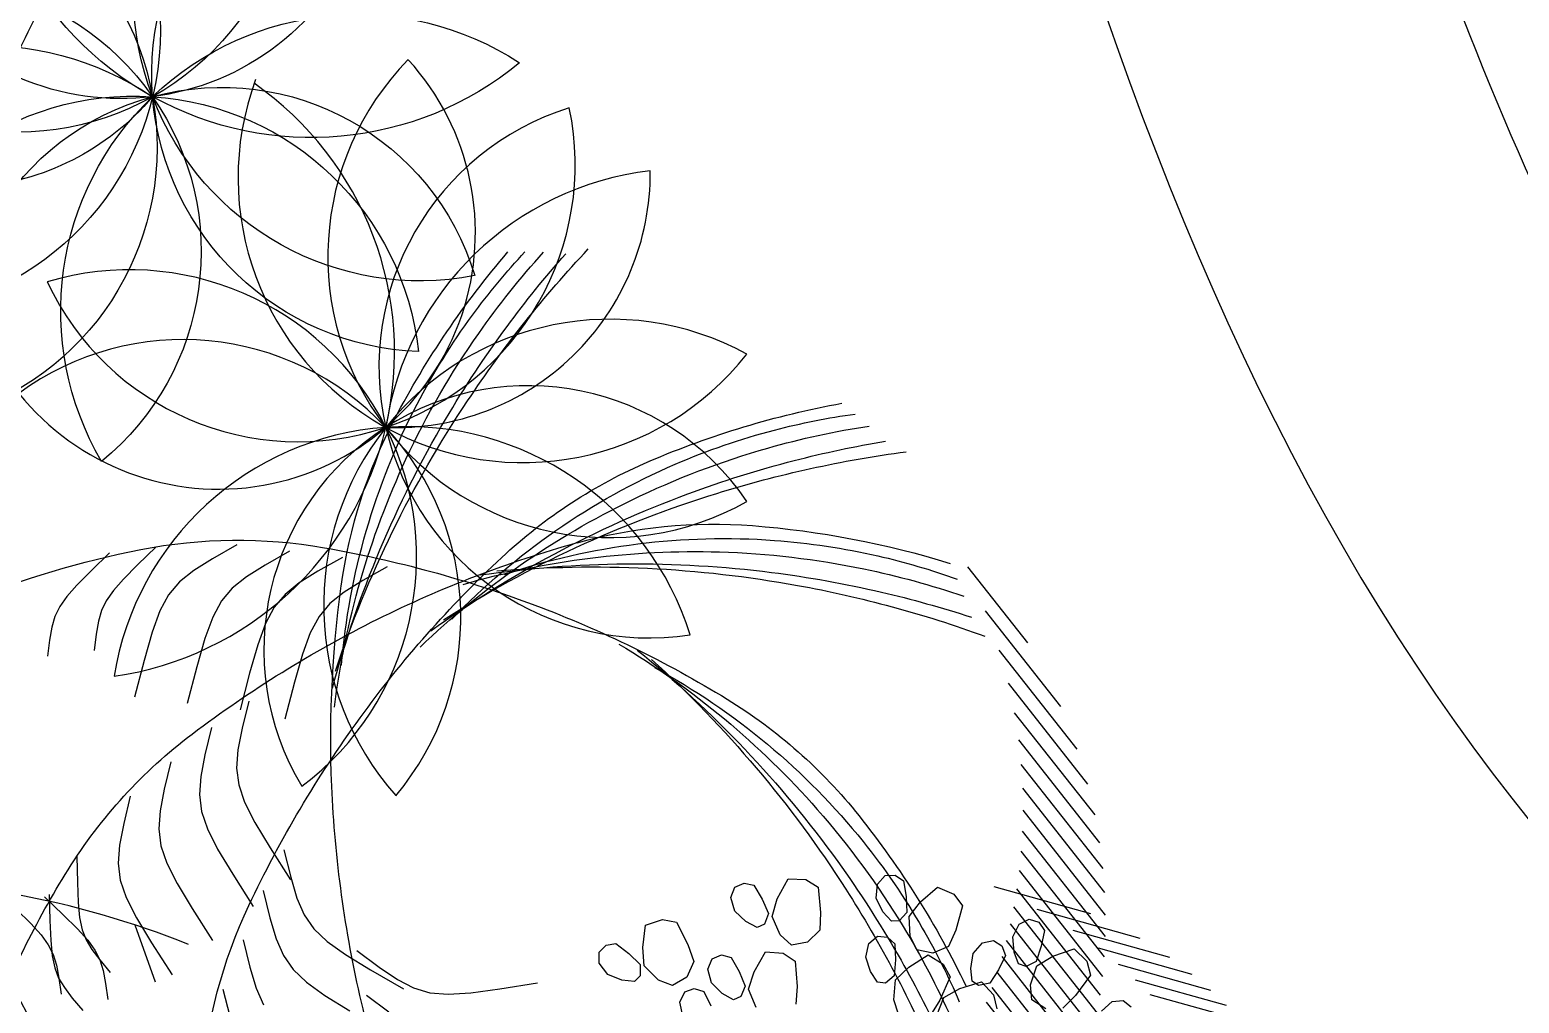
# Model space of a CAD drawing. Extents: x -809667 to 586099, y 3084146 to 3634412.
# Drawn here: x 381309.524 to 381312.193, y 3087199.307 to 3087201.053 of the extents above; entities that cross this region are included whole.
import ezdxf

# ---------------------------------------------------------------- set-up
doc = ezdxf.new("R2010")
doc.units = 0
doc.header["$LTSCALE"] = 0.5
doc.layers.get('0').update_dxf_attribs({"linetype": 'CONTINUOUS'})
for name, color, linetype in [('文字', 7, 'CONTINUOUS'), ('树', 3, 'CONTINUOUS'), ('树木', 94, 'CONTINUOUS')]:
    doc.layers.add(name, color=color, linetype=linetype)

# ---------------------------------------------------------------- blocks, each defined once
blk = doc.blocks.new('紫薇')
at = {"color": 0}
for p, q in [((-76.8, 470.4), (-70.2, 482.3)), ((-74.5, 453.4), (-76.8, 470.4)), ((-70.2, 482.3), (-58.6, 485.6)), ((-58.6, 485.6), (-47.3, 481.3)), ((-47.3, 481.3), (-39.7, 463.3)), ((-21.4, 461), (-5.1, 483.2)), ((-5.1, 483.2), (16.1, 479.2)), ((16.1, 479.2), (29.3, 467.9)), ((101.2, 461.5), (111.7, 470.2)), ((111.7, 470.2), (123.7, 469.1)), ((123.7, 469.1), (132.7, 461)), ((-62.9, 439.1), (-74.5, 453.4)), ((-39.7, 463.3), (-34.4, 444.7)), ((-30.7, 440.8), (-21.4, 461)), ((29.3, 467.9), (28, 437.4)), ((97.2, 444.8), (101.2, 461.5)), ((132.7, 461), (133.3, 441.5)), ((-50.3, 430.2), (-62.9, 439.1)), ((-41, 432.8), (-50.3, 430.2)), ((-34.4, 444.7), (-41, 432.8)), ((-24.1, 417.5), (-30.7, 440.8)), ((28, 437.4), (24, 416.1)), ((102.9, 427.3), (97.2, 444.8)), ((133.3, 441.5), (131.5, 422.2)), ((133.5, 417.2), (149.5, 432.7)), ((149.5, 432.7), (172.7, 447.5)), ((172.7, 447.5), (191, 436.1)), ((191, 436.1), (199.3, 420.8)), ((-12.5, 403.2), (-24.1, 417.5)), ((24, 416.1), (7.4, 403.9)), ((111.4, 414.4), (102.9, 427.3)), ((131.5, 422.2), (121, 413.5)), ((131.3, 393.1), (133.5, 417.2)), ((199.3, 420.8), (187, 392.8)), ((7.4, 403.9), (-12.5, 403.2)), ((30, 383.1), (34.5, 399.6)), ((34.5, 399.6), (45.2, 408)), ((45.2, 408), (57.2, 406.6)), ((57.2, 406.6), (65.9, 398.2)), ((65.9, 398.2), (66, 378.7)), ((121, 413.5), (111.4, 414.4)), ((-19.8, 365.4), (-14.5, 381.6)), ((-14.5, 381.6), (-3.3, 389.5)), ((-3.3, 389.5), (8.6, 387.4)), ((8.6, 387.4), (16.8, 378.5)), ((35.2, 365.4), (30, 383.1)), ((66, 378.7), (63.7, 359.5)), ((81.9, 369.5), (105.5, 383.7)), ((105.5, 383.7), (123.5, 371.7)), ((136.9, 375.6), (131.3, 393.1)), ((187, 392.8), (175.6, 374.5)), ((254.3, 374.8), (264, 388.8)), ((264, 388.8), (276.9, 393.2)), ((276.9, 393.2), (287.8, 387.8)), ((287.8, 387.8), (293.2, 377)), ((16.8, 378.5), (15.9, 359.1)), ((43.3, 352.3), (35.2, 365.4)), ((65.5, 354.4), (81.9, 369.5)), ((123.5, 371.7), (131.4, 356.2)), ((155.7, 369), (136.9, 375.6)), ((175.6, 374.5), (155.7, 369)), ((253.2, 356.4), (254.3, 374.8)), ((293.2, 377), (286.7, 358.6)), ((52.9, 351.1), (43.3, 352.3)), ((63.7, 359.5), (52.9, 351.1)), ((62.6, 330.5), (65.5, 354.4)), ((131.4, 356.2), (118.3, 328.6)), ((256.5, 341.3), (253.2, 356.4)), ((286.7, 358.6), (278.1, 341.3)), ((278.1, 335.9), (298.6, 344.6)), ((298.6, 344.6), (325.6, 350)), ((325.6, 350), (338.6, 332.8)), ((118.3, 328.6), (106.4, 310.5)), ((208.1, 318.7), (219.7, 331.2)), ((219.7, 331.2), (233.1, 333.7)), ((233.1, 333.7), (243, 326.8)), ((243, 326.8), (246.9, 315.4)), ((265.1, 337), (256.5, 341.3)), ((278.1, 341.3), (265.1, 337)), ((267.3, 314.3), (278.1, 335.9)), ((338.6, 332.8), (340.8, 315.5)), ((204.4, 300.6), (208.1, 318.7)), ((246.9, 315.4), (237.9, 298.1)), ((266.3, 295.9), (267.3, 314.3)), ((340.8, 315.5), (319.2, 293.8)), ((471.3, 230.6), (385.3, 316.6)), ((205.5, 285.2), (204.4, 300.6)), ((237.9, 298.1), (226.9, 282.2)), ((281.4, 283), (266.3, 295.9)), ((319.2, 293.8), (301.9, 280.8)), ((213.5, 279.7), (205.5, 285.2)), ((212.4, 256.9), (226.1, 276.8)), ((226.9, 282.2), (213.5, 279.7)), ((226.1, 276.8), (247.7, 282.5)), ((247.7, 282.5), (275.2, 284.1)), ((275.2, 284.1), (285.6, 265.2)), ((301.9, 280.8), (281.4, 283)), ((208.8, 238.9), (212.4, 256.9)), ((285.6, 265.2), (285.3, 247.7)), ((312.1, 244.3), (323.7, 258.6)), ((323.7, 258.6), (339.8, 264.3)), ((339.8, 264.3), (352.8, 260.3)), ((352.8, 260.3), (358.4, 249.6)), ((367.8, 235.9), (375.4, 252.7)), ((375.4, 252.7), (389.5, 262.3)), ((389.5, 262.3), (403.2, 261.7)), ((403.2, 261.7), (411.3, 252.8)), ((411.3, 252.8), (412.5, 240.7)), ((508.8, 175.5), (417.1, 267.1)), ((285.3, 247.7), (260.9, 229.4)), ((305.9, 230.1), (312.1, 244.3)), ((356.5, 237.6), (340.5, 226.5)), ((358.4, 249.6), (356.5, 237.6)), ((365.4, 220.7), (367.8, 235.9)), ((412.5, 240.7), (399.8, 225.9)), ((260.9, 229.4), (241.9, 218.9)), ((247.9, 214.3), (266.4, 229.8)), ((266.4, 229.8), (288.7, 229.6)), ((288.7, 229.6), (315.6, 223.8)), ((310.3, 221.6), (305.9, 230.1)), ((323.4, 217.5), (310.3, 221.6)), ((315.6, 223.8), (320.6, 202.8)), ((340.5, 226.5), (323.4, 217.5)), ((371.9, 213.5), (365.4, 220.7)), ((399.8, 225.9), (385.5, 212.9)), ((528.7, 137.8), (442.7, 223.9)), ((320.6, 202.8), (315.7, 186.1)), ((365.7, 191.6), (383.6, 207.9)), ((385.5, 212.9), (371.9, 213.5)), ((383.6, 207.9), (405.9, 208.5)), ((405.9, 208.5), (433, 203.9)), ((433, 203.9), (438.9, 183.1)), ((358.1, 174.8), (365.7, 191.6)), ((438.9, 183.1), (434.7, 166.2)), ((542.3, 106.5), (458.9, 190)), ((367.5, 157.3), (358.1, 174.8)), ((434.7, 166.2), (406.7, 153.8)), ((406.7, 153.8), (385.9, 147.9)), ((552.4, 78.8), (470.5, 160.7)), ((559.9, 53.6), (479.1, 134.4)), ((424.9, 121.7), (441.6, 125.6)), ((441.6, 125.6), (454.1, 120)), ((454.1, 120), (458.5, 108.8)), ((565.7, 30.2), (485.7, 110.1))]:
    blk.add_line(p, q, dxfattribs=at)
blk = doc.blocks.new('A$C46A015EA')
at = {"layer": '树', "color": 0, "linetype": 'Continuous'}
for centre, radius, start, end in [((1.328, 4.096), 1.969, 227.5644, 31.3305), ((4.101, 3.626), 1.85, 126.1691, 303.0486), ((0.798, 3.475), 1.995, 251.8163, 53.749), ((3.771, 4.188), 2.005, 153.4396, 313.5861), ((2.09, 4.411), 1.899, 199.3601, 10.491), ((4.644, 2.796), 2.077, 109.3184, 262.8778), ((0.796, 2.582), 1.783, 359.791, 92.4715), ((2.814, 4.682), 2.119, 188.6399, 263.6226), ((0.762, 1.899), 1.939, 297.0245, 103.8489), ((1.257, 1.36), 1.796, 310.7789, 134.4149), ((3.957, 1.204), 1.944, 51.9802, 218.2571), ((3.546, 0.815), 2.009, 38.8778, 198.6816), ((2.13, 0.326), 2.294, 10.2667, 147.1518)]:
    blk.add_arc(centre, radius, start, end, dxfattribs=at)
blk = doc.blocks.new('03')
at = {"layer": '树木', "color": 0}
for p, q in [((1.0939, 0.9629), (0.9578, 0.6881)), ((1.1125, 0.9328), (0.9766, 0.6584)), ((1.1305, 0.9016), (0.9948, 0.6276)), ((1.1479, 0.8691), (1.0124, 0.5956)), ((1.1646, 0.8353), (1.0294, 0.5623)), ((1.1807, 0.8002), (1.0458, 0.5277)), ((1.196, 0.7635), (1.0614, 0.4917)), ((1.2106, 0.7253), (1.0762, 0.454)), ((1.2242, 0.6852), (1.0902, 0.4147)), ((1.2368, 0.6431), (1.1032, 0.3734)), ((1.2484, 0.5988), (1.1152, 0.33)), ((1.2586, 0.552), (1.126, 0.2841)), ((1.2674, 0.5021), (1.1354, 0.2354)), ((-0.399, 0.3874), (-0.3576, 0.4346)), ((-0.1691, 0.4304), (-0.1035, 0.4351)), ((-0.1035, 0.4351), (-0.0183, 0.4392)), ((1.2745, 0.4487), (1.1431, 0.1834)), ((-0.4901, 0.3692), (-0.4422, 0.4142)), ((-0.2924, 0.3935), (-0.259, 0.4114)), ((-0.259, 0.4114), (-0.2194, 0.423)), ((-0.2194, 0.423), (-0.1691, 0.4304)), ((-0.7106, 0.3084), (-0.7082, 0.3711)), ((-0.5245, 0.3317), (-0.4901, 0.3692)), ((-0.378, 0.3344), (-0.3144, 0.3913)), ((-0.3582, 0.3321), (-0.3239, 0.3677)), ((-0.3239, 0.3677), (-0.2924, 0.3935)), ((1.2794, 0.391), (1.1489, 0.1275)), ((-0.6374, 0.3216), (-0.6292, 0.3615)), ((-0.4258, 0.2893), (-0.378, 0.3344)), ((-1.1749, 0.191), (-1.1373, 0.3213)), ((-0.6415, 0.2724), (-0.6374, 0.3216)), ((-0.5479, 0.2977), (-0.5245, 0.3317)), ((-0.3995, 0.285), (-0.3582, 0.3321)), ((1.2815, 0.3277), (1.1521, 0.0665)), ((-1.0451, 0.2587), (-1.0278, 0.2912)), ((-0.6439, 0.2097), (-0.6415, 0.2724)), ((-0.5625, 0.2628), (-0.5479, 0.2977)), ((-0.4603, 0.2519), (-0.4258, 0.2893)), ((-1.0577, 0.2322), (-1.0451, 0.2587)), ((-0.8458, 0.1742), (-0.8158, 0.254)), ((-0.5707, 0.2229), (-0.5625, 0.2628)), ((-0.4837, 0.2179), (-0.4603, 0.2519)), ((1.28, 0.257), (1.1521, -0.0012)), ((-1.0698, 0.1844), (-1.0659, 0.2085)), ((-1.0659, 0.2085), (-1.0577, 0.2322)), ((-0.9674, 0.1877), (-0.9501, 0.2202)), ((-0.5748, 0.1737), (-0.5707, 0.2229)), ((-0.4983, 0.183), (-0.4837, 0.2179)), ((-1.0697, 0.1568), (-1.0698, 0.1844)), ((-0.98, 0.1612), (-0.9674, 0.1877)), ((-0.8674, 0.1121), (-0.8458, 0.1742)), ((-0.741, 0.1176), (-0.711, 0.1974)), ((-0.5772, 0.111), (-0.5748, 0.1737)), ((-0.5065, 0.1431), (-0.4983, 0.183)), ((1.2729, 0.1752), (1.1475, -0.0782)), ((-1.0659, 0.1225), (-1.0697, 0.1568)), ((-0.9921, 0.1134), (-0.9882, 0.1374)), ((-0.9882, 0.1374), (-0.98, 0.1612)), ((-0.6362, 0.0609), (-0.6062, 0.1408)), ((-0.5106, 0.0939), (-0.5065, 0.1431)), ((-1.0585, 0.0784), (-1.0659, 0.1225)), ((-0.992, 0.0858), (-0.9921, 0.1134)), ((-0.8806, 0.063), (-0.8674, 0.1121)), ((-0.7626, 0.0555), (-0.741, 0.1176)), ((-1.0479, 0.0213), (-1.0585, 0.0784)), ((-0.9882, 0.0515), (-0.992, 0.0858)), ((-0.5423, 0.0199), (-0.5123, 0.0998)), ((-0.513, 0.0312), (-0.5106, 0.0939)), ((1.2564, 0.0742), (1.1353, -0.1704)), ((-0.9808, 0.0074), (-0.9882, 0.0515)), ((-0.8855, 0.022), (-0.8806, 0.063)), ((-0.7758, 0.0063), (-0.7626, 0.0555)), ((-0.6578, -0.0011), (-0.6362, 0.0609)), ((-0.9702, -0.0497), (-0.9808, 0.0074)), ((-0.8824, -0.0157), (-0.8855, 0.022)), ((-0.7807, -0.0347), (-0.7758, 0.0063)), ((-0.5639, -0.0422), (-0.5423, 0.0199)), ((-0.8712, -0.0549), (-0.8824, -0.0157)), ((-0.671, -0.0503), (-0.6578, -0.0011)), ((-0.852, -0.1004), (-0.8712, -0.0549)), ((-0.7776, -0.0723), (-0.7807, -0.0347)), ((-0.6759, -0.0913), (-0.671, -0.0503)), ((-0.5771, -0.0913), (-0.5639, -0.0422)), ((-0.7663, -0.1115), (-0.7776, -0.0723)), ((-0.6727, -0.129), (-0.6759, -0.0913)), ((-0.582, -0.1323), (-0.5771, -0.0913)), ((1.2131, -0.0808), (1.1168, -0.2753)), ((-0.8251, -0.1571), (-0.852, -0.1004)), ((-0.7472, -0.157), (-0.7663, -0.1115)), ((-0.6615, -0.1682), (-0.6727, -0.129)), ((-0.5789, -0.17), (-0.582, -0.1323)), ((-0.7203, -0.2137), (-0.7472, -0.157)), ((-0.6424, -0.2137), (-0.6615, -0.1682)), ((-0.5677, -0.2092), (-0.5789, -0.17)), ((-0.6155, -0.2703), (-0.6424, -0.2137)), ((-0.5485, -0.2547), (-0.5677, -0.2092)), ((-0.5216, -0.3113), (-0.5485, -0.2547)), ((-0.4128, -0.3318), (-0.4507, -0.2554)), ((-0.5068, -0.3725), (-0.5447, -0.2961)), ((-0.382, -0.3899), (-0.4128, -0.3318)), ((-0.6196, -0.4106), (-0.6576, -0.3342)), ((-0.7325, -0.4487), (-0.7705, -0.3723)), ((-0.476, -0.4306), (-0.5068, -0.3725)), ((-0.3551, -0.4331), (-0.382, -0.3899)), ((-0.5889, -0.4687), (-0.6196, -0.4106)), ((-0.4491, -0.4738), (-0.476, -0.4306)), ((-0.3285, -0.4646), (-0.3551, -0.4331)), ((-0.7018, -0.5068), (-0.7325, -0.4487)), ((-0.2987, -0.488), (-0.3285, -0.4646)), ((-0.8253, -0.5285), (-0.8373, -0.4937)), ((-0.562, -0.5119), (-0.5889, -0.4687)), ((-0.4225, -0.5054), (-0.4491, -0.4738)), ((-0.2624, -0.5065), (-0.2987, -0.488)), ((-0.9302, -0.537), (-0.9422, -0.5022)), ((-0.8145, -0.5558), (-0.8253, -0.5285)), ((-0.6748, -0.55), (-0.7018, -0.5068)), ((-0.5353, -0.5435), (-0.562, -0.5119)), ((-0.3927, -0.5287), (-0.4225, -0.5054)), ((-0.3564, -0.5472), (-0.3927, -0.5287)), ((-0.2161, -0.5235), (-0.2624, -0.5065)), ((-0.1563, -0.5424), (-0.2161, -0.5235)), ((-0.9194, -0.5643), (-0.9302, -0.537)), ((-0.9076, -0.5864), (-0.9194, -0.5643)), ((-0.8027, -0.578), (-0.8145, -0.5558)), ((-0.6482, -0.5816), (-0.6748, -0.55)), ((-0.5056, -0.5668), (-0.5353, -0.5435)), ((-0.4693, -0.5853), (-0.5056, -0.5668)), ((-0.3101, -0.5642), (-0.3564, -0.5472)), ((-0.2503, -0.5831), (-0.3101, -0.5642)), ((-0.8926, -0.6057), (-0.9076, -0.5864)), ((-0.7877, -0.5972), (-0.8027, -0.578)), ((-0.7675, -0.616), (-0.7877, -0.5972)), ((-0.6185, -0.6049), (-0.6482, -0.5816)), ((-0.4229, -0.6023), (-0.4693, -0.5853)), ((-0.8724, -0.6244), (-0.8926, -0.6057)), ((-0.8447, -0.645), (-0.8724, -0.6244)), ((-0.7398, -0.6365), (-0.7675, -0.616)), ((-0.5821, -0.6234), (-0.6185, -0.6049)), ((-0.5358, -0.6405), (-0.5821, -0.6234)), ((-0.3631, -0.6212), (-0.4229, -0.6023)), ((-0.8074, -0.6696), (-0.8447, -0.645)), ((-0.7025, -0.6612), (-0.7398, -0.6365)), ((-0.6535, -0.6923), (-0.7025, -0.6612)), ((-0.476, -0.6594), (-0.5358, -0.6405)), ((-0.7584, -0.7008), (-0.8074, -0.6696))]:
    blk.add_line(p, q, dxfattribs=at)
for centre, radius, start, end in [((-1.6953, 1.287), 2.5637, 344.0494, 348.9103), ((-1.5249, 1.2954), 2.4291, 341.9996, 346.9383), ((-0.9493, 1.1034), 1.8647, 340.6014, 347.749), ((-0.6151, 0.9781), 1.5431, 341.8041, 348.6651), ((-1.0367, 1.1266), 2.0154, 333.2953, 346.1281), ((-1.6953, 1.287), 2.5637, 339.1884, 344.0494), ((-1.5249, 1.2954), 2.4291, 336.1061, 341.9996), ((0.2903, 0.8223), 1.1357, 196.2518, 217.1325), ((-0.9493, 1.1034), 1.8647, 330.5829, 340.6014), ((-0.6151, 0.9781), 1.5431, 333.0784, 341.8041), ((2.2026, 0.3411), 2.6163, 178.0247, 188.7387), ((-1.6953, 1.287), 2.5637, 331.6293, 339.1884), ((-1.5249, 1.2954), 2.4291, 328.3844, 336.1061), ((0.455, 1.3672), 2.0101, 212.167, 223.827), ((-0.6151, 0.9781), 1.5431, 321.697, 333.0784), ((-0.2551, 0.7334), 1.1405, 313.3698, 333.2953), ((-0.9493, 1.1034), 1.8647, 321.6616, 330.5829), ((1.4707, 1.7161), 2.6163, 217.1325, 227.8465), ((-1.6953, 1.287), 2.5637, 324.0702, 331.6293), ((-1.5249, 1.2954), 2.4291, 320.6626, 328.3844), ((-0.6151, 0.9781), 1.5431, 310.3156, 321.697), ((-0.1758, 0.7617), 1.1357, 223.827, 244.7077), ((2.1087, 0.3267), 2.5214, 188.7387, 199.6532), ((-0.9493, 1.1034), 1.8647, 312.7403, 321.6616), ((-1.2033, 1.7372), 2.5214, 302.4554, 313.3698), ((-0.2319, 2.0617), 2.5637, 297.0157, 301.8766), ((-0.1096, 1.9427), 2.4291, 294.9659, 299.9046), ((1.407, 1.6457), 2.5214, 227.8465, 238.7609), ((-0.2319, 2.0617), 2.5637, 292.1547, 297.0157), ((0.1422, 1.3907), 1.8647, 293.5677, 300.7153), ((0.4568, 2.1004), 2.6163, 244.7077, 255.4217), ((1.4263, 0.3491), 1.8647, 199.0237, 207.9449), ((-0.1096, 1.9427), 2.4291, 289.0724, 294.9659), ((0.2783, 1.0608), 1.5431, 294.7704, 301.6313), ((0.0996, 1.4704), 2.0154, 286.2616, 299.0944), ((1.8336, 0.7989), 2.4291, 206.9459, 214.6677), ((-0.2319, 2.0617), 2.5637, 284.5956, 292.1547), ((0.1422, 1.3907), 1.8647, 283.5492, 293.5677), ((1.8944, 0.9582), 2.5637, 210.3535, 217.9126), ((1.1771, 0.0936), 1.5431, 196.5989, 207.9803), ((0.8634, 1.2326), 1.8647, 238.1314, 247.0527), ((-0.1096, 1.9427), 2.4291, 281.3506, 289.0724), ((0.2783, 1.0608), 1.5431, 286.0447, 294.7704), ((-1.2543, 1.8173), 2.6163, 291.7414, 302.4554), ((0.8957, 1.8385), 2.4291, 246.0537, 253.7754), ((0.8424, 2.0006), 2.5637, 249.4612, 257.0204), ((0.8312, 0.8772), 1.5431, 235.7067, 247.0881), ((0.4329, 2.0085), 2.5214, 255.4217, 266.3361), ((-0.2319, 2.0617), 2.5637, 277.0364, 284.5956), ((0.1422, 1.3907), 1.8647, 274.6279, 283.5492), ((0.2783, 1.0608), 1.5431, 274.6633, 286.0447), ((-0.1096, 1.9427), 2.4291, 273.6289, 281.3506), ((0.3446, 0.6305), 1.1405, 266.3361, 286.2616), ((0.1422, 1.3907), 1.8647, 265.7066, 274.6279), ((0.2783, 1.0608), 1.5431, 263.2819, 274.6633), ((0.8634, 1.2326), 1.8647, 247.0527, 255.974), ((0.8957, 1.8385), 2.4291, 253.7754, 261.4972), ((0.8424, 2.0006), 2.5637, 257.0204, 264.5795), ((0.8083, -0.1377), 1.1405, 199.6532, 219.5786), ((1.4263, 0.3491), 1.8647, 207.9449, 216.8662), ((0.6909, 0.4651), 1.1405, 238.7609, 258.6864), ((0.8312, 0.8772), 1.5431, 247.0881, 258.4695), ((0.8957, 1.8385), 2.4291, 261.4972, 267.3907), ((0.8424, 2.0006), 2.5637, 264.5795, 269.4404), ((0.8424, 2.0006), 2.5637, 269.4404, 274.3014), ((1.8336, 0.7989), 2.4291, 214.6677, 222.3894), ((0.8634, 1.2326), 1.8647, 255.974, 265.9925), ((0.8957, 1.8385), 2.4291, 267.3907, 272.3294), ((-0.7058, 0.442), 1.1357, 270.8607, 291.7414), ((1.1771, 0.0936), 1.5431, 207.9803, 219.3617), ((1.8944, 0.9582), 2.5637, 217.9126, 225.4718), ((0.8634, 1.2326), 1.8647, 265.9925, 273.1401), ((-0.7189, 1.3163), 2.0101, 259.2007, 270.8607), ((0.8625, 1.323), 2.0154, 258.6864, 271.5192), ((0.8312, 0.8772), 1.5431, 258.4695, 267.1952), ((0.8312, 0.8772), 1.5431, 267.1952, 274.0561), ((1.4263, 0.3491), 1.8647, 216.8662, 226.8847), ((1.4827, 0.4197), 2.0154, 219.5786, 232.4114), ((1.8336, 0.7989), 2.4291, 222.3894, 228.2829), ((1.1771, 0.0936), 1.5431, 219.3617, 228.0874), ((1.8944, 0.9582), 2.5637, 225.4718, 230.3327), ((1.4263, 0.3491), 1.8647, 226.8847, 234.0323), ((1.8336, 0.7989), 2.4291, 228.2829, 233.2216), ((1.8944, 0.9582), 2.5637, 230.3327, 235.1936), ((1.1771, 0.0936), 1.5431, 228.0874, 234.9484)]:
    blk.add_arc(centre, radius, start, end, dxfattribs=at)
blk = doc.blocks.new('白玉兰')
at = {"color": 0}
blk.add_open_spline([(8.3, 30.7), (154.9, 177.4), (635.1, 33.7), (1394.9, 653.5), (1385.2, -291.2), (1208.5, -641.2), (1003.6, -995.4), (696.9, -939.3), (487.4, -546.3), (129.3, -286.7), (21.9, -48.6), (-3.3, 7.4)], degree=3, knots=[0, 0, 0, 0, 621.989778, 1340.944545, 1869.007736, 2592.427455, 2798.699245, 2915.827596, 3435.261502, 4029.77129, 4212.300518, 4212.300518, 4212.300518, 4212.300518], dxfattribs=at)
blk = doc.blocks.new('123123')
at = {"layer": '文字', "color": 8}
for points, knots in [([(382021.6478, 3087267.5182), (382021.6794, 3087267.218), (382021.7106, 3087266.9205), (382021.8147, 3087266.046), (382021.8983, 3087265.4868), (382022.115, 3087264.5927), (382022.2317, 3087264.2364), (382022.5269, 3087263.6031), (382022.7052, 3087263.3279), (382023.0524, 3087262.9585), (382023.1959, 3087262.8371), (382023.5367, 3087262.6006), (382023.7303, 3087262.4881), (382024.3505, 3087262.1628), (382024.8209, 3087261.9598), (382025.5726, 3087261.5778), (382025.8547, 3087261.4212), (382026.338, 3087261.0871), (382026.5449, 3087260.9166), (382026.9113, 3087260.5447), (382027.0737, 3087260.3439), (382027.6361, 3087259.5205), (382027.9035, 3087258.8248), (382028.3062, 3087257.389), (382028.4415, 3087256.6454), (382028.7097, 3087255.2064), (382028.8428, 3087254.5109), (382029.1338, 3087253.5346), (382029.2594, 3087253.2006), (382029.5781, 3087252.5732), (382029.7777, 3087252.2964), (382030.27, 3087251.8014), (382030.5596, 3087251.5858), (382031.5265, 3087251.034), (382032.3172, 3087250.7711), (382034.0893, 3087250.3797), (382035.0684, 3087250.2502), (382036.3511, 3087250.1043), (382036.6286, 3087250.074), (382036.9071, 3087250.0436), (382036.9112, 3087250.0431), (382036.9153, 3087250.0427), (382036.9194, 3087250.0423), (382037.5763, 3087249.9706), (382038.2332, 3087249.8989), (382038.8901, 3087249.8272)], [0, 0, 0, 0, 0.809904, 0.809904, 2.429711, 2.429711, 3.66837, 3.66837, 4.926642, 4.926642, 5.673722, 5.673722, 6.420801, 6.420801, 7.887995, 7.887995, 8.767827, 8.767827, 9.468061, 9.468061, 10.168296, 10.168296, 12.19742, 12.19742, 14.226544, 14.226544, 16.255668, 16.255668, 17.461197, 17.461197, 18.836307, 18.836307, 20.211417, 20.211417, 22.844117, 22.844117, 25.476818, 25.476818, 26.19649, 26.19649, 26.19649, 26.207121, 26.207121, 26.207121, 27.904975, 27.904975, 27.904975, 27.904975]), ([(382021.0511, 3087267.4555), (382021.2551, 3087265.513), (382021.6111, 3087262.1233), (382028.5109, 3087260.5581), (382027.0727, 3087250.5132), (382033.6693, 3087249.7934), (382036.842, 3087249.4471), (382036.842, 3087249.4471), (382036.842, 3087249.4471), (382036.842, 3087249.4471), (382037.5136, 3087249.3738), (382038.1853, 3087249.3006), (382038.8569, 3087249.2273)], [0, 0, 0, 0, 5.241042, 9.145642, 17.995634, 26.196498, 26.196498, 26.196498, 26.196498, 26.196498, 26.196498, 27.932578, 27.932578, 27.932578, 27.932578])]:
    blk.add_open_spline(points, degree=3, knots=knots, dxfattribs=at)
for name, p, xscale, yscale, zscale, rotation in [('白玉兰', (382026.0054, 3087253.586), -0.0004880798049271107, 0.0004880798049271107, 0.04880798235096967, 124.6526560546043), ('A$C46A015EA', (382029.1927, 3087254.321), 0.2560000000000001, 0.2560000000000001, 0.2560000000000001, 268.002463306846), ('A$C46A015EA', (382026.7757, 3087254.1629), -0.2560000000000002, 0.2560000000000001, 0.2560000000000001, 139.7590933901361), ('A$C46A015EA', (382026.6358, 3087253.3229), 0.2560000000000001, 0.2560000000000001, 0.2560000000000001, 268.002463306846), ('03', (382027.4856, 3087251.9913), -0.7999999999999999, 0.8, 0.8, 191.8496555548952), ('03', (382025.9708, 3087251.3206), 0.7999999999999998, 0.7999999999999998, 0.7999999999999998, 215.9119011420869), ('紫薇', (382028.0947, 3087251.1281), 0.00148055020779717, 0.00148055020779717, 0.00148055020779717, 29.3674748453732)]:
    blk.add_blockref(name, p, dxfattribs=dict(at, xscale=xscale, yscale=yscale, zscale=zscale, rotation=rotation))

msp = doc.modelspace()

# ---------------------------------------------------------------- block references
at = {"layer": '文字'}
msp.add_blockref('123123', (-717.1099, -52.3003), dxfattribs=at)

doc.saveas('drawing.dxf')
